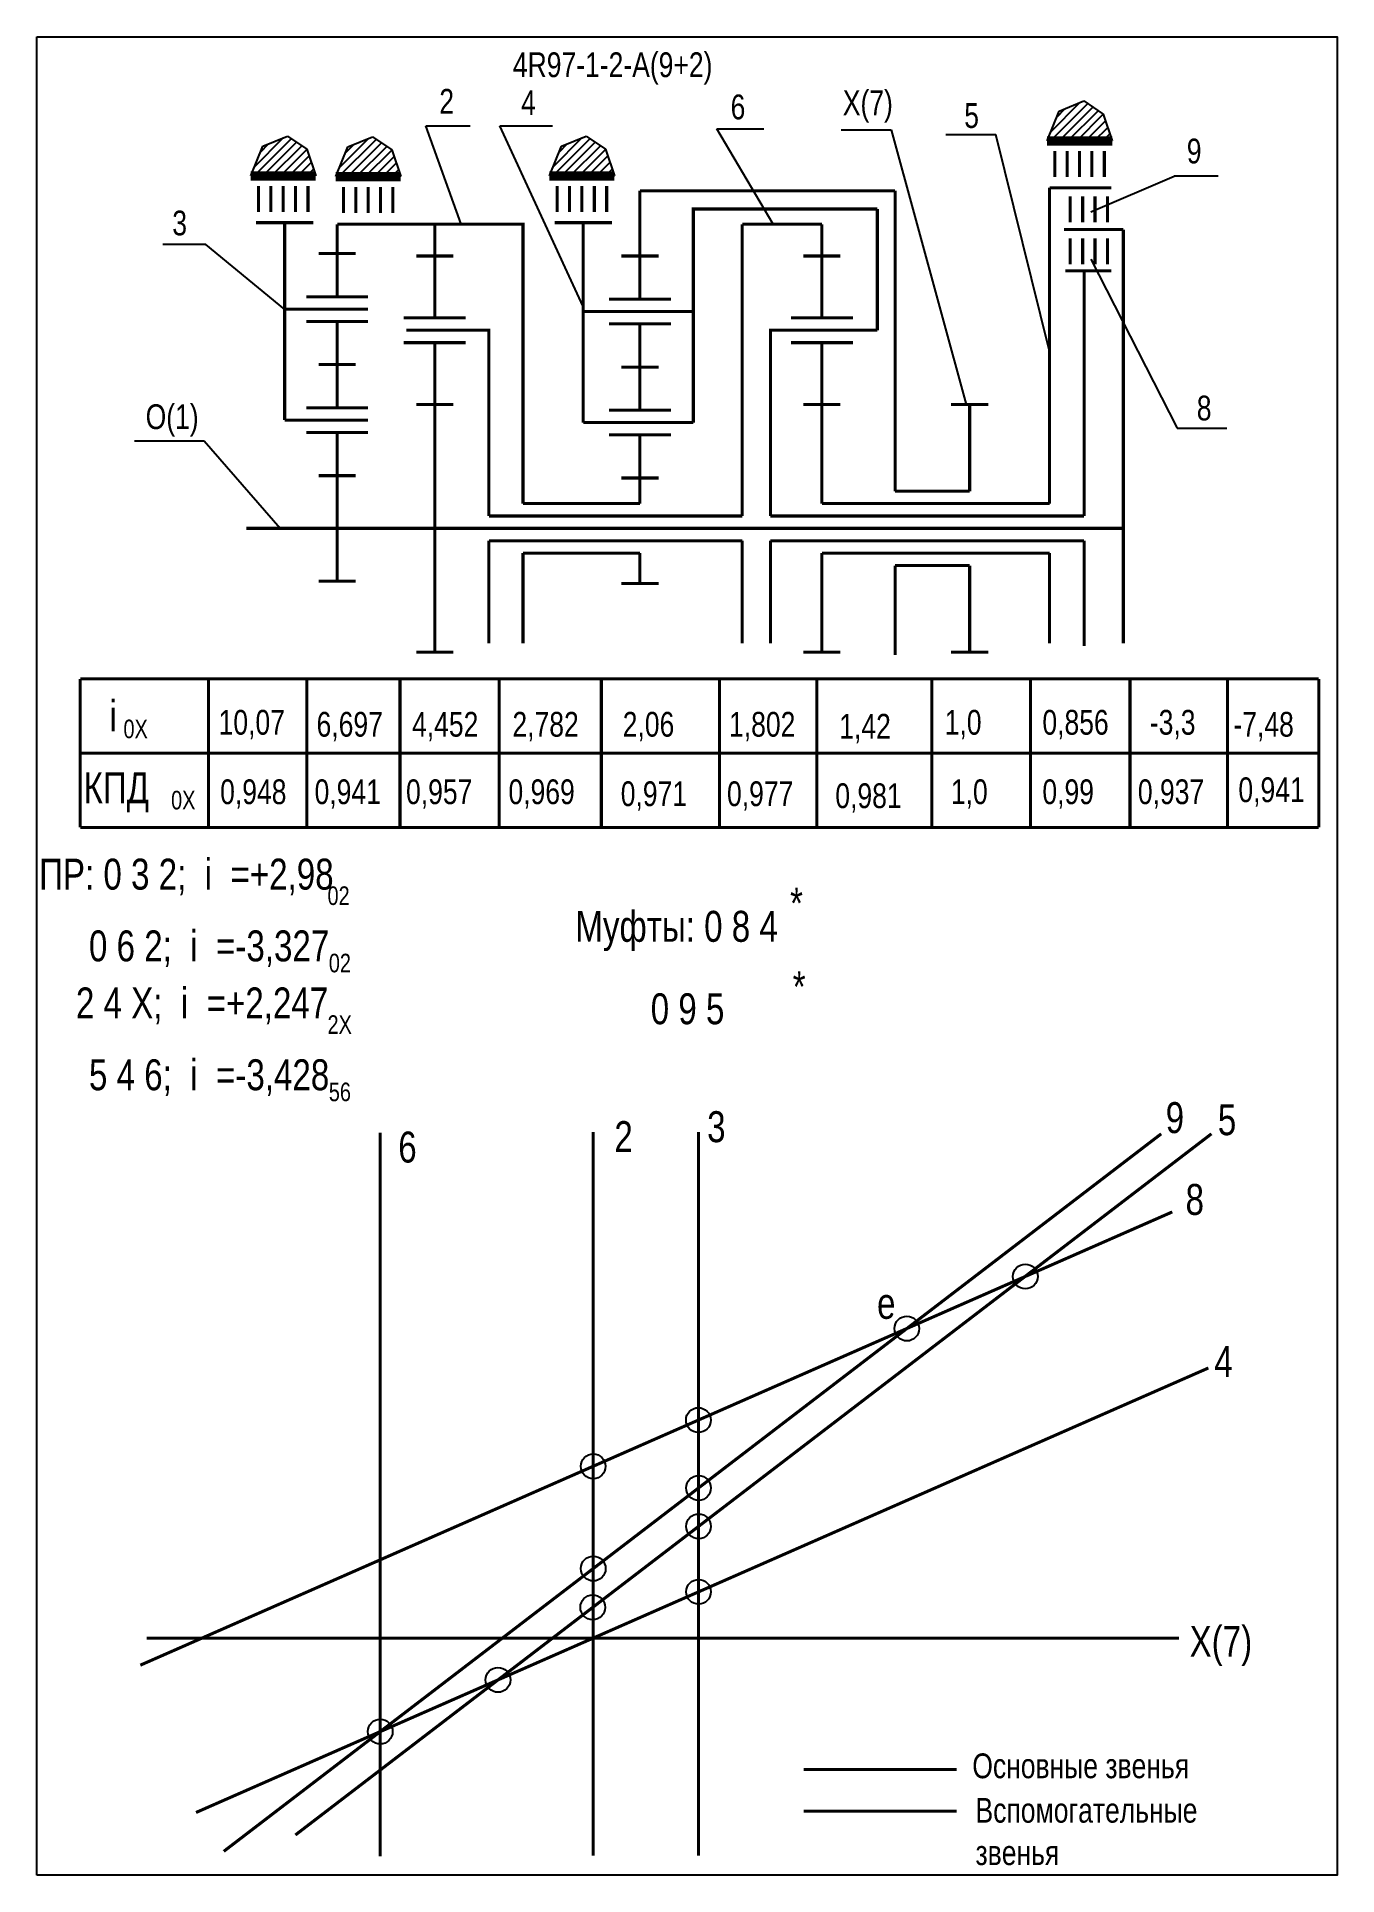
# Model space of a CAD drawing. Extents: x -352 to -142, y 153 to 450.
import ezdxf

# ---------------------------------------------------------------- set-up
doc = ezdxf.new("R2010")
doc.units = 0
doc.header["$LTSCALE"] = 15
doc.linetypes.add('DASHED', pattern=[0.75, 0.5, -0.25])
doc.layers.add('DIM', color=92, linetype='CONTINUOUS')
doc.layers.add('MAIN', color=5, linetype='CONTINUOUS')
doc.styles.add('AMK', font='amk.shx', dxfattribs={"width": 0.8})

msp = doc.modelspace()

# ---------------------------------------------------------------- hatches: boundary and pattern name
at = {"layer": 'DIM'}
h = msp.add_hatch(dxfattribs=at)
h.set_pattern_fill('_USER', color=0, angle=45, style=0, pattern_type=0)
h.set_pattern_definition([(45, (62.9691, 7.3496), (-0.7071068, 0.7071068), [])])
h.paths.add_polyline_path([(-187.33, 437.87), (-189.27, 433.05), (-178.77, 433.05), (-180.22, 437.37), (-183.34, 439.49)])
h = msp.add_hatch(dxfattribs=at)
h.set_pattern_fill('_USER', color=0, angle=45, style=0, pattern_type=0)
h.set_pattern_definition([(45, (-65.6326, 1.6919), (-0.7071068, 0.7071068), [])])
h.paths.add_polyline_path([(-315.93, 432.21), (-317.87, 427.39), (-307.38, 427.39), (-308.82, 431.71), (-311.94, 433.83)])
h = msp.add_hatch(dxfattribs=at)
h.set_pattern_fill('_USER', color=0, angle=45, style=0, pattern_type=0)
h.set_pattern_definition([(45, (-51.9173, 1.5738), (-0.7071068, 0.7071068), [])])
h.paths.add_polyline_path([(-302.21, 432.09), (-304.16, 427.27), (-293.66, 427.27), (-295.11, 431.59), (-298.23, 433.71)])
h = msp.add_hatch(dxfattribs=at)
h.set_pattern_fill('_USER', color=0, angle=45, style=0, pattern_type=0)
h.set_pattern_definition([(45, (-17.3966, 1.6919), (-0.7071068, 0.7071068), [])])
h.paths.add_polyline_path([(-267.69, 432.21), (-269.64, 427.39), (-259.14, 427.39), (-260.59, 431.71), (-263.7, 433.83)])

# ---------------------------------------------------------------- linework, layer by layer
at = {"layer": 'DIM', "color": 0}
for p, q in [((-189.27, 433.05), (-187.33, 437.87)), ((-187.33, 437.87), (-183.34, 439.49)), ((-183.34, 439.49), (-180.22, 437.37)), ((-180.22, 437.37), (-178.77, 433.05)), ((-315.93, 432.21), (-311.94, 433.83)), ((-311.94, 433.83), (-308.82, 431.71)), ((-302.21, 432.09), (-298.23, 433.71)), ((-298.23, 433.71), (-295.11, 431.59)), ((-289.63, 435.49), (-282.47, 435.49)), ((-283.88, 419.58), (-289.63, 435.49)), ((-277.64, 435.49), (-269.14, 435.49)), ((-264.18, 406.28), (-277.64, 435.49)), ((-267.69, 432.21), (-263.7, 433.83)), ((-263.7, 433.83), (-260.59, 431.71)), ((-242.63, 435.01), (-235.03, 435.01)), ((-233.52, 419.58), (-242.63, 435.01)), ((-222.52, 434.84), (-214.46, 434.84)), ((-214.46, 434.84), (-202.35, 390.45)), ((-205.61, 434.06), (-197.56, 434.06)), ((-188.89, 399.09), (-197.56, 434.06)), ((-317.87, 427.39), (-315.93, 432.21)), ((-308.82, 431.71), (-307.38, 427.39)), ((-304.16, 427.27), (-302.21, 432.09)), ((-295.11, 431.59), (-293.66, 427.27)), ((-269.64, 427.39), (-267.69, 432.21)), ((-260.59, 431.71), (-259.14, 427.39)), ((-182.21, 421.6), (-168.78, 427.35)), ((-161.63, 427.35), (-168.78, 427.35)), ((-325.12, 416.33), (-332.08, 416.33)), ((-312.4, 405.8), (-325.12, 416.33)), ((-182.21, 413.94), (-168.3, 386.64)), ((-168.3, 386.64), (-160.25, 386.64)), ((-325.4, 384.55), (-336.63, 384.55)), ((-313.15, 370.45), (-325.4, 384.55))]:
    msp.add_line(p, q, dxfattribs=at)
at = {"layer": 'DIM', "color": 0, "const_width": 0.5}
for points in [[(-255.03, 424.98), (-213.83, 424.98)], [(-213.83, 424.98), (-213.83, 376.45)], [(-188.89, 374.45), (-188.89, 425.48)], [(-178.89, 425.48), (-188.89, 425.48)], [(-246.41, 387.55), (-246.41, 422.04), (-216.7, 422.04)], [(-216.7, 422.04), (-216.7, 402.45)], [(-317.04, 419.83), (-307.79, 419.83)], [(-312.4, 387.94), (-312.4, 419.83)], [(-288.16, 419.58), (-303.92, 419.58)], [(-288.16, 419.58), (-273.92, 419.58), (-273.92, 374.45)], [(-268.81, 419.83), (-259.56, 419.83)], [(-264.18, 419.83), (-264.18, 387.55)], [(-238.52, 419.58), (-225.65, 419.58)], [(-238.52, 372.45), (-238.52, 419.58)], [(-176.97, 370.45), (-176.97, 418.73)], [(-183.31, 412.04), (-183.31, 372.45)], [(-283.16, 402.45), (-279.42, 402.45), (-279.42, 372.45)], [(-230.25, 402.45), (-233.95, 402.45), (-233.95, 372.45)], [(-255.03, 374.45), (-273.92, 374.45)], [(-188.89, 374.45), (-225.65, 374.45)], [(-201.79, 376.45), (-213.83, 376.45)], [(-238.52, 372.45), (-279.42, 372.45)], [(-183.31, 372.45), (-233.95, 372.45)], [(-176.97, 370.45), (-318.6, 370.45)], [(-238.52, 368.45), (-279.42, 368.45)], [(-279.42, 368.45), (-279.42, 351.86)], [(-238.52, 351.86), (-238.52, 368.45)], [(-183.31, 368.45), (-233.95, 368.45)], [(-233.95, 368.45), (-233.95, 351.86)], [(-183.31, 368.45), (-183.31, 351.42)], [(-176.97, 351.9), (-176.97, 370.45)], [(-255.03, 366.45), (-273.92, 366.45)], [(-273.92, 366.45), (-273.92, 351.86)], [(-188.89, 366.45), (-225.65, 366.45)], [(-188.89, 351.9), (-188.89, 366.45)], [(-201.79, 364.45), (-213.83, 364.45)], [(-213.83, 364.45), (-213.83, 349.99)], [(-345.41, 346.14), (-145.41, 346.14)], [(-345.41, 346.14), (-345.41, 322.14)], [(-345.41, 334.14), (-145.41, 334.14)], [(-345.41, 322.14), (-145.41, 322.14)], [(-170.85, 272.64), (-322.24, 156.72)], [(-162.74, 272.64), (-310.67, 159.37)], [(-262.57, 272.93), (-262.57, 156.01)], [(-245.57, 272.93), (-245.57, 156.01)], [(-169.07, 260.02), (-335.71, 186.8)], [(-326.72, 163), (-163.23, 234.81)], [(-334.69, 191.18), (-167.99, 191.18)], [(-228.6, 169.94), (-203.89, 169.94)]]:
    msp.add_lwpolyline(points, dxfattribs=at)
at = {"layer": 'DIM', "color": 0}
for points in [[(-324.7, 346.14, 0.5, 0.5, 0), (-324.7, 322.14, 0.5, 0.5, 0)], [(-308.84, 346.14, 0.5, 0.5, 0), (-308.84, 322.14, 0.5, 0.5, 0)], [(-293.78, 346.14, 0.5, 0.5, 0), (-293.78, 322.14, 0.5, 0.5, 0)], [(-277.76, 346.14, 0.5, 0.5, 0), (-277.76, 322.14, 0.5, 0.5, 0)], [(-261.26, 346.14, 0.5, 0.5, 0), (-261.26, 322.14, 0.5, 0.5, 0)], [(-242.18, 346.14, 0.5, 0.5, 0), (-242.18, 322.14, 0.5, 0.5, 0)], [(-226.47, 346.14, 0.5, 0.5, 0), (-226.47, 322.14, 0.5, 0.5, 0)], [(-207.89, 346.14, 0.5, 0.5, 0), (-207.89, 322.14, 0.5, 0.5, 0)], [(-191.97, 346.14, 0.5, 0.5, 0), (-191.97, 322.14, 0.5, 0.5, 0)], [(-175.9, 346.14, 0.5, 0.5, 0), (-175.9, 322.14, 0.5, 0.5, 0)], [(-160.15, 346.14, 0.5, 0.5, 0), (-160.15, 322.14, 0.5, 0.5, 0)], [(-145.41, 346.14, 0.5, 0.5, 0), (-145.41, 322.14, 0.5, 0.5, 0)], [(-345.41, 334.14, 0.5, 0.5, 0), (-154.85, 334.14, 0.5, 0.5, 0)]]:
    msp.add_lwpolyline(points, format="xyseb", dxfattribs=at)
at = {"layer": 'DIM', "color": 0, "linetype": 'DASHED', "const_width": 0.5}
msp.add_lwpolyline([(-296.97, 272.83), (-296.97, 155.91)], dxfattribs=at)
at = {"layer": 'DIM', "color": 0, "linetype": 'DASHED'}
msp.add_lwpolyline([(-228.6, 163.23, 0.5, 0.5, 0), (-203.89, 163.23, 0.5, 0.5, 0)], format="xyseb", dxfattribs=at)
at = {"layer": 'DIM', "color": 0}
for centre in [(-192.79, 249.59), (-211.93, 241.18), (-245.59, 226.39), (-262.58, 218.93), (-245.57, 215.43), (-245.57, 209.22), (-262.57, 202.41), (-245.57, 198.65), (-262.65, 196.14), (-277.96, 184.42), (-296.97, 176.07)]:
    msp.add_circle(centre, 2, dxfattribs=at)
at = {"layer": 'MAIN'}
for points in [[(-352.43, 152.87), (-352.43, 449.87)], [(-352.43, 449.87), (-142.43, 449.87), (-142.43, 152.87), (-352.43, 152.87)]]:
    msp.add_lwpolyline(points, dxfattribs=at)
at = {"layer": 'MAIN', "color": 0}
for points, const_width in [([(-189.27, 433.05), (-178.77, 433.05)], 1.5), ([(-180.04, 431.4), (-180.04, 427.2)], 0.5), ([(-317.87, 427.39), (-307.38, 427.39)], 1.5), ([(-304.16, 427.27), (-293.66, 427.27)], 1.5), ([(-269.64, 427.39), (-259.14, 427.39)], 1.5), ([(-308.64, 425.74), (-308.64, 421.54)], 0.5), ([(-294.92, 425.62), (-294.92, 421.42)], 0.5), ([(-260.4, 425.74), (-260.4, 421.54)], 0.5), ([(-255.03, 414.45), (-255.03, 424.98)], 0.5), ([(-179.54, 424.09), (-179.54, 419.89)], 0.5), ([(-303.92, 414.45), (-303.92, 419.58)], 0.5), ([(-288.16, 414.45), (-288.16, 419.58)], 0.5), ([(-225.65, 404.45), (-225.65, 419.58)], 0.5), ([(-186.55, 418.73), (-176.97, 418.73)], 0.5), ([(-179.54, 417.29), (-179.54, 413.09)], 0.5), ([(-303.92, 414.84), (-306.92, 414.84)], 0.5), ([(-303.92, 407.87), (-303.92, 414.84)], 0.5), ([(-303.92, 414.84), (-300.92, 414.84)], 0.5), ([(-288.16, 414.45), (-291.16, 414.45)], 0.5), ([(-288.16, 414.45), (-285.16, 414.45)], 0.5), ([(-288.16, 404.45), (-288.16, 414.45)], 0.5), ([(-255.03, 414.45), (-258.03, 414.45)], 0.5), ([(-255.03, 414.45), (-252.03, 414.45)], 0.5), ([(-255.03, 407.48), (-255.03, 414.45)], 0.5), ([(-225.65, 414.45), (-228.65, 414.45)], 0.5), ([(-225.65, 414.45), (-222.65, 414.45)], 0.5), ([(-186.34, 412.04), (-178.89, 412.04)], 0.5), ([(-298.92, 405.87), (-312.4, 405.87)], 0.5), ([(-303.92, 403.87), (-308.92, 403.87)], 0.5), ([(-303.92, 396.91), (-303.92, 403.87), (-298.92, 403.87)], 0.5), ([(-303.92, 396.91), (-303.92, 403.87)], 0.5), ([(-246.41, 405.48), (-264.18, 405.48)], 0.5), ([(-283.16, 402.45), (-292.75, 402.45)], 0.5), ([(-255.03, 403.48), (-260.03, 403.48)], 0.5), ([(-255.03, 396.51), (-255.03, 403.48)], 0.5), ([(-255.03, 396.51), (-255.03, 403.48), (-250.03, 403.48)], 0.5), ([(-216.7, 402.45), (-230.25, 402.45)], 0.5), ([(-288.16, 400.45), (-293.16, 400.45)], 0.5), ([(-288.16, 390.45), (-288.16, 400.45), (-283.16, 400.45)], 0.5), ([(-225.65, 400.45), (-230.65, 400.45)], 0.5), ([(-225.65, 390.45), (-225.65, 400.45), (-220.65, 400.45)], 0.5), ([(-303.92, 396.91), (-306.92, 396.91)], 0.5), ([(-303.92, 396.91), (-306.92, 396.91)], 0.5), ([(-303.92, 389.94), (-303.92, 396.91)], 0.5), ([(-303.92, 396.91), (-300.92, 396.91)], 0.5), ([(-303.92, 396.91), (-300.92, 396.91)], 0.5), ([(-255.03, 396.51), (-258.03, 396.51)], 0.5), ([(-255.03, 396.51), (-258.03, 396.51)], 0.5), ([(-255.03, 396.51), (-252.03, 396.51)], 0.5), ([(-255.03, 389.55), (-255.03, 396.51)], 0.5), ([(-255.03, 396.51), (-252.03, 396.51)], 0.5), ([(-288.16, 390.45), (-291.16, 390.45)], 0.5), ([(-288.16, 390.45), (-285.16, 390.45)], 0.5), ([(-288.16, 370.45), (-288.16, 390.45)], 0.5), ([(-225.65, 390.45), (-228.65, 390.45)], 0.5), ([(-225.65, 374.45), (-225.65, 390.45)], 0.5), ([(-225.65, 390.45), (-222.65, 390.45)], 0.5), ([(-201.79, 390.45), (-204.79, 390.45)], 0.5), ([(-201.79, 390.45), (-198.79, 390.45)], 0.5), ([(-201.79, 376.45), (-201.79, 390.45)], 0.5), ([(-298.92, 387.94), (-312.4, 387.94)], 0.5), ([(-303.92, 385.94), (-308.92, 385.94)], 0.5), ([(-303.92, 378.97), (-303.92, 385.94)], 0.5), ([(-303.92, 378.97), (-303.92, 385.94), (-298.92, 385.94)], 0.5), ([(-246.41, 387.55), (-264.18, 387.55)], 0.5), ([(-255.03, 385.55), (-260.03, 385.55)], 0.5), ([(-255.03, 378.58), (-255.03, 385.55), (-250.03, 385.55)], 0.5), ([(-255.03, 378.58), (-255.03, 385.55)], 0.5), ([(-303.92, 378.97), (-306.92, 378.97)], 0.5), ([(-303.92, 378.97), (-303.92, 361.93)], 0.5), ([(-303.92, 378.97), (-300.92, 378.97)], 0.5), ([(-255.03, 378.58), (-258.03, 378.58)], 0.5), ([(-255.03, 378.58), (-255.03, 374.45)], 0.5), ([(-255.03, 378.58), (-252.03, 378.58)], 0.5), ([(-288.16, 370.45), (-288.16, 350.45)], 0.5), ([(-255.03, 366.45), (-255.03, 361.53)], 0.5), ([(-225.65, 366.45), (-225.65, 350.45)], 0.5), ([(-201.79, 364.45), (-201.79, 350.45)], 0.5), ([(-303.92, 361.93), (-306.92, 361.93)], 0.5), ([(-303.92, 361.93), (-300.92, 361.93)], 0.5), ([(-255.03, 361.53), (-258.03, 361.53)], 0.5), ([(-255.03, 361.53), (-252.03, 361.53)], 0.5), ([(-288.16, 350.45), (-291.16, 350.45)], 0.5), ([(-288.16, 350.45), (-285.16, 350.45)], 0.5), ([(-225.65, 350.45), (-228.65, 350.45)], 0.5), ([(-225.65, 350.45), (-222.65, 350.45)], 0.5), ([(-201.79, 350.45), (-204.79, 350.45)], 0.5), ([(-201.79, 350.45), (-198.79, 350.45)], 0.5)]:
    msp.add_lwpolyline(points, dxfattribs=dict(at, const_width=const_width))
for points in [[(-188.04, 431.4, 0.5, 0.5, 0), (-188.04, 427.2, 0.5, 0.5, 0)], [(-186.04, 431.4, 0.5, 0.5, 0), (-186.04, 427.2, 0.5, 0.5, 0)], [(-184.04, 431.4, 0.5, 0.5, 0), (-184.04, 427.2, 0.5, 0.5, 0)], [(-182.04, 431.4, 0.5, 0.5, 0), (-182.04, 427.2, 0.5, 0.5, 0)], [(-316.64, 425.74, 0.5, 0.5, 0), (-316.64, 421.54, 0.5, 0.5, 0)], [(-314.64, 425.74, 0.5, 0.5, 0), (-314.64, 421.54, 0.5, 0.5, 0)], [(-312.64, 425.74, 0.5, 0.5, 0), (-312.64, 421.54, 0.5, 0.5, 0)], [(-310.64, 425.74, 0.5, 0.5, 0), (-310.64, 421.54, 0.5, 0.5, 0)], [(-302.92, 425.62, 0.5, 0.5, 0), (-302.92, 421.42, 0.5, 0.5, 0)], [(-300.92, 425.62, 0.5, 0.5, 0), (-300.92, 421.42, 0.5, 0.5, 0)], [(-298.92, 425.62, 0.5, 0.5, 0), (-298.92, 421.42, 0.5, 0.5, 0)], [(-296.92, 425.62, 0.5, 0.5, 0), (-296.92, 421.42, 0.5, 0.5, 0)], [(-268.4, 425.74, 0.5, 0.5, 0), (-268.4, 421.54, 0.5, 0.5, 0)], [(-266.4, 425.74, 0.5, 0.5, 0), (-266.4, 421.54, 0.5, 0.5, 0)], [(-264.4, 425.74, 0.5, 0.5, 0), (-264.4, 421.54, 0.5, 0.5, 0)], [(-262.4, 425.74, 0.5, 0.5, 0), (-262.4, 421.54, 0.5, 0.5, 0)], [(-185.54, 424.09, 0.5, 0.5, 0), (-185.54, 419.89, 0.5, 0.5, 0)], [(-183.54, 424.09, 0.5, 0.5, 0), (-183.54, 419.89, 0.5, 0.5, 0)], [(-181.54, 424.09, 0.5, 0.5, 0), (-181.54, 419.89, 0.5, 0.5, 0)], [(-185.54, 417.29, 0.5, 0.5, 0), (-185.54, 413.09, 0.5, 0.5, 0)], [(-183.54, 417.29, 0.5, 0.5, 0), (-183.54, 413.09, 0.5, 0.5, 0)], [(-181.54, 417.29, 0.5, 0.5, 0), (-181.54, 413.09, 0.5, 0.5, 0)], [(-298.92, 407.87, 0.5, 0.5, 0), (-308.92, 407.87, 0.5, 0.5, 0)], [(-250.03, 407.48, 0.5, 0.5, 0), (-260.03, 407.48, 0.5, 0.5, 0)], [(-283.16, 404.45, 0.5, 0.5, 0), (-293.16, 404.45, 0.5, 0.5, 0)], [(-220.65, 404.45, 0.5, 0.5, 0), (-230.65, 404.45, 0.5, 0.5, 0)], [(-298.92, 389.94, 0.5, 0.5, 0), (-308.92, 389.94, 0.5, 0.5, 0)], [(-250.03, 389.55, 0.5, 0.5, 0), (-260.03, 389.55, 0.5, 0.5, 0)]]:
    msp.add_lwpolyline(points, format="xyseb", dxfattribs=at)

# ---------------------------------------------------------------- texts
at = {"layer": 'DIM', "color": 0, "style": 'AMK', "width": 0.8}
for s, height, p in [('4R97-1-2-A(9+2)', 4, (-275.55, 443.35)), ('2', 4, (-287.43, 437.44)), ('4', 4, (-274.23, 437.24)), ('6', 4, (-240.39, 436.53)), ('X(7)', 4, (-222.27, 437.2)), ('5', 4, (-202.66, 435.14)), ('9', 4, (-166.72, 429.41)), ('3', 4, (-330.55, 417.78)), ('O(1)', 4, (-334.85, 386.49)), ('8', 4, (-165.11, 387.89)), ('i  ', 5, (-340.7, 337.67)), ('0X', 3, (-338.43, 336.55)), ('10,07', 4, (-323.07, 337.12)), ('6,697', 4, (-307.25, 336.8)), ('4,452', 4, (-291.83, 336.8)), ('2,782', 4, (-275.62, 336.8)), ('2,06', 4, (-257.81, 336.8)), ('1,802', 4, (-240.64, 336.8)), ('1,42', 4, (-222.84, 336.48)), ('1,0', 4, (-205.81, 337.12)), ('0,856', 4, (-190.04, 337.12)), ('-3,3', 4, (-172.69, 337.12)), ('-7,48', 4, (-159.19, 336.8)), ('КПД', 5, (-344.88, 326.05)), ('0,948', 4, (-322.82, 325.9)), ('0,941', 4, (-307.57, 325.9)), ('0,957', 4, (-292.8, 325.9)), ('0,969', 4, (-276.26, 325.9)), ('1,0', 4, (-204.82, 325.9)), ('0,99', 4, (-190.04, 325.9)), ('0,937', 4, (-174.62, 325.9)), ('0,941', 4, (-158.39, 326.22)), ('0X', 3, (-330.74, 325.05)), ('0,971', 4, (-258.13, 325.58)), ('0,977', 4, (-240.97, 325.58)), ('0,981', 4, (-223.48, 325.26)), (' ПР: 0 3 2;  i  =+2,98', 5, (-353.54, 312.09)), ('02', 3, (-305.48, 309.61)), ('*', 5, (-230.79, 307.39)), ('Муфты: 0 8 4', 5, (-265.46, 303.66)), ('    0 6 2;  i  =-3,327', 5, (-349.95, 300.5)), ('02', 3, (-305.27, 298.73)), ('*', 5, (-230.36, 293.91)), ('     2 4 X;  i  =+2,247', 5, (-353.54, 291.28)), ('       0 9 5', 5, (-263.69, 290.34)), ('2X', 3, (-305.48, 288.79)), ('    5 4 6;  i  =-3,428', 5, (-349.95, 279.68)), ('56', 3, (-305.27, 277.91)), ('3', 5, (-244.18, 271.29)), ('9', 5, (-170.13, 272.76)), ('5', 5, (-161.71, 272.42)), ('2', 5, (-259.16, 269.69)), ('6', 5, (-294.06, 268)), ('8', 5, (-166.92, 259.54)), ('e', 5, (-216.74, 242.75)), ('4', 5, (-162.27, 233.36)), ('X(7)', 5, (-166.27, 188.15)), ('Основные звенья', 4, (-201.36, 168.54)), ('Вспомогательные ', 4, (-200.84, 161.36)), ('звенья', 4, (-200.84, 154.51))]:
    msp.add_text(s, height=height, dxfattribs=at).set_placement(p)

doc.saveas('drawing.dxf')
